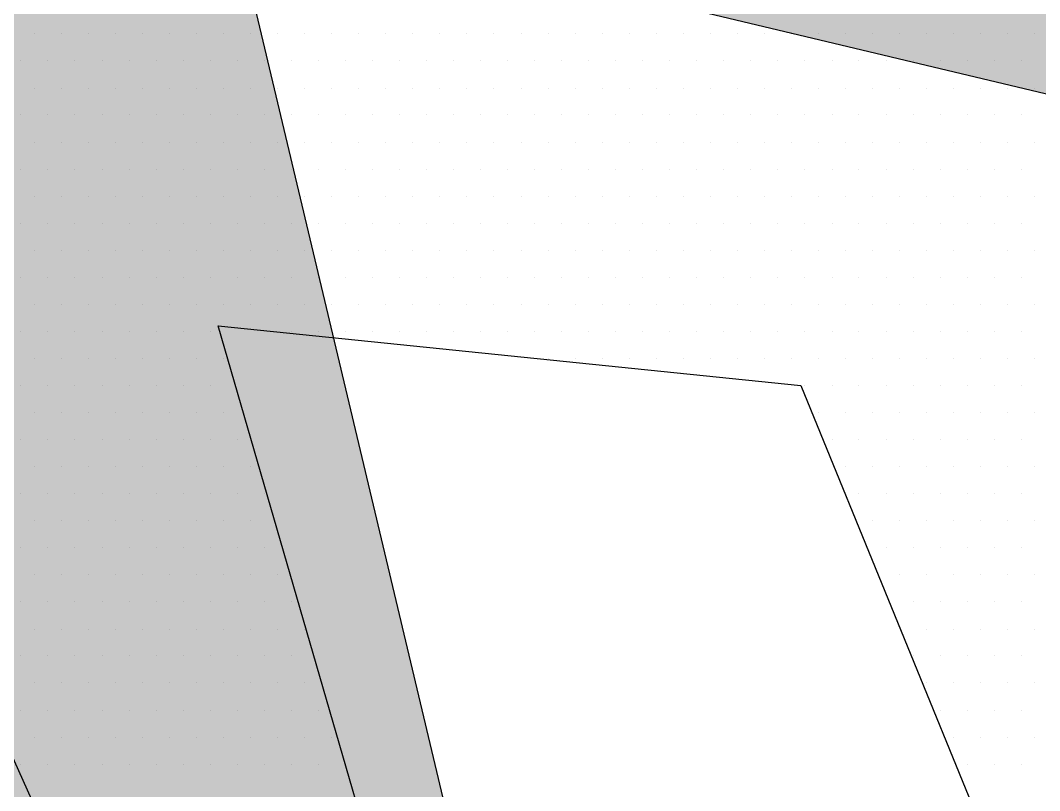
# Paper-space layout 'TOP_A1_00200_01-01-2017_MODELE' of a CAD drawing. Header units: metres. Extents: x 1274 to 2143, y 12 to 312.
# Drawn here: x 1536.54 to 1538.615, y 151.031 to 152.598 of the extents above; entities that cross this region are included whole.
import ezdxf

# ---------------------------------------------------------------- set-up
doc = ezdxf.new("R2010")
doc.units = ezdxf.units.M
doc.header["$LTSCALE"] = 2
doc.set_wipeout_variables(frame=1)
doc.linetypes.add('CACHEX2', pattern=[0.75, 0.5, -0.25])
for name, color, linetype in [('CARTOUCHE', 7, 'Continuous'), ('LOGO', 4, 'Continuous'), ('rosace', 7, 'Continuous')]:
    doc.layers.add(name, color=color, linetype=linetype)

# ---------------------------------------------------------------- blocks, each defined once
blk = doc.blocks.new('A$C715108E3')
at = {"layer": 'LOGO', "color": 131}
for p, q in [((-4.929, -15.8994), (-4.929, -15.8994)), ((-4.8369, -15.8994), (-4.8369, -15.8994)), ((-4.7449, -15.8994), (-4.7449, -15.8994)), ((-4.6537, -15.8994), (-4.6537, -15.8994)), ((-4.562, -15.8994), (-4.562, -15.8994)), ((-4.47, -15.8994), (-4.47, -15.8994)), ((-4.3783, -15.8994), (-4.3783, -15.8994)), ((-4.2867, -15.8994), (-4.2867, -15.8994)), ((-4.1947, -15.8994), (-4.1947, -15.8994)), ((-4.1036, -15.8994), (-4.1036, -15.8994)), ((-4.0116, -15.8994), (-4.0116, -15.8994)), ((-3.9196, -15.8994), (-3.9196, -15.8994)), ((-3.8283, -15.8994), (-3.8283, -15.8994)), ((-3.7363, -15.8994), (-3.7363, -15.8994)), ((-3.6444, -15.8994), (-3.6444, -15.8994)), ((-3.5526, -15.8994), (-3.5526, -15.8994)), ((-3.4611, -15.8994), (-3.4611, -15.8994)), ((-3.3693, -15.8994), (-3.3693, -15.8994)), ((-3.2775, -15.8994), (-3.2775, -15.8994)), ((-3.186, -15.8994), (-3.186, -15.8994)), ((-3.0942, -15.8994), (-3.0942, -15.8994)), ((-3.0024, -15.8994), (-3.0024, -15.8994)), ((-2.9109, -15.8994), (-2.9109, -15.8994)), ((-2.8191, -15.8994), (-2.8191, -15.8994)), ((-2.727, -15.8994), (-2.727, -15.8994)), ((-2.6358, -15.8994), (-2.6358, -15.8994)), ((-2.5439, -15.8994), (-2.5439, -15.8994)), ((-2.4519, -15.8994), (-2.4519, -15.8994)), ((-2.3599, -15.8994), (-2.3599, -15.8994)), ((-2.2686, -15.8994), (-2.2686, -15.8994)), ((-2.1766, -15.8994), (-2.1766, -15.8994)), ((-2.085, -15.8994), (-2.085, -15.8994)), ((-1.9933, -15.8994), (-1.9933, -15.8994)), ((-1.9015, -15.8994), (-1.9015, -15.8994)), ((-1.8097, -15.8994), (-1.8097, -15.8994)), ((-1.7182, -15.8994), (-1.7182, -15.8994)), ((-1.6264, -15.8994), (-1.6264, -15.8994)), ((-1.5345, -15.8994), (-1.5345, -15.8994)), ((-4.9745, -15.991), (-4.9745, -15.991)), ((-4.8829, -15.991), (-4.8829, -15.991)), ((-4.7914, -15.991), (-4.7914, -15.991)), ((-4.6994, -15.991), (-4.6994, -15.991)), ((-4.6077, -15.991), (-4.6077, -15.991)), ((-4.5161, -15.991), (-4.5161, -15.991)), ((-4.4245, -15.991), (-4.4245, -15.991)), ((-4.3324, -15.991), (-4.3324, -15.991)), ((-4.2412, -15.991), (-4.2412, -15.991)), ((-4.1491, -15.991), (-4.1491, -15.991)), ((-4.0571, -15.991), (-4.0571, -15.991)), ((-3.9659, -15.991), (-3.9659, -15.991)), ((-3.8738, -15.991), (-3.8738, -15.991)), ((-3.782, -15.991), (-3.782, -15.991)), ((-3.6905, -15.991), (-3.6905, -15.991)), ((-3.5987, -15.991), (-3.5987, -15.991)), ((-3.5069, -15.991), (-3.5069, -15.991)), ((-3.415, -15.991), (-3.415, -15.991)), ((-3.3236, -15.991), (-3.3236, -15.991)), ((-3.2318, -15.991), (-3.2318, -15.991)), ((-3.1399, -15.991), (-3.1399, -15.991)), ((-3.0485, -15.991), (-3.0485, -15.991)), ((-2.9566, -15.991), (-2.9566, -15.991)), ((-2.8648, -15.991), (-2.8648, -15.991)), ((-2.7733, -15.991), (-2.7733, -15.991)), ((-2.6815, -15.991), (-2.6815, -15.991)), ((-2.5895, -15.991), (-2.5895, -15.991)), ((-2.4975, -15.991), (-2.4975, -15.991)), ((-2.4062, -15.991), (-2.4062, -15.991)), ((-2.3142, -15.991), (-2.3142, -15.991)), ((-2.2223, -15.991), (-2.2223, -15.991)), ((-2.1309, -15.991), (-2.1309, -15.991)), ((-2.0391, -15.991), (-2.0391, -15.991)), ((-1.9472, -15.991), (-1.9472, -15.991)), ((-1.8558, -15.991), (-1.8558, -15.991)), ((-1.7639, -15.991), (-1.7639, -15.991)), ((-1.6721, -15.991), (-1.6721, -15.991)), ((-1.5806, -15.991), (-1.5806, -15.991)), ((-4.929, -16.0834), (-4.929, -16.0834)), ((-4.8369, -16.0834), (-4.8369, -16.0834)), ((-4.7449, -16.0834), (-4.7449, -16.0834)), ((-4.6537, -16.0834), (-4.6537, -16.0834)), ((-4.562, -16.0834), (-4.562, -16.0834)), ((-4.47, -16.0834), (-4.47, -16.0834)), ((-4.3783, -16.0834), (-4.3783, -16.0834)), ((-4.2867, -16.0834), (-4.2867, -16.0834)), ((-4.1947, -16.0834), (-4.1947, -16.0834)), ((-4.1036, -16.0834), (-4.1036, -16.0834)), ((-4.0116, -16.0834), (-4.0116, -16.0834)), ((-3.9196, -16.0834), (-3.9196, -16.0834)), ((-3.8283, -16.0834), (-3.8283, -16.0834)), ((-3.7363, -16.0834), (-3.7363, -16.0834)), ((-3.6444, -16.0834), (-3.6444, -16.0834)), ((-3.5526, -16.0834), (-3.5526, -16.0834)), ((-3.4611, -16.0834), (-3.4611, -16.0834)), ((-3.3693, -16.0834), (-3.3693, -16.0834)), ((-3.2775, -16.0834), (-3.2775, -16.0834)), ((-3.186, -16.0834), (-3.186, -16.0834)), ((-3.0942, -16.0834), (-3.0942, -16.0834)), ((-3.0024, -16.0834), (-3.0024, -16.0834)), ((-2.9109, -16.0834), (-2.9109, -16.0834)), ((-2.8191, -16.0834), (-2.8191, -16.0834)), ((-2.727, -16.0834), (-2.727, -16.0834)), ((-2.6358, -16.0834), (-2.6358, -16.0834)), ((-2.5439, -16.0834), (-2.5439, -16.0834)), ((-2.4519, -16.0834), (-2.4519, -16.0834)), ((-2.3599, -16.0834), (-2.3599, -16.0834)), ((-2.2686, -16.0834), (-2.2686, -16.0834)), ((-2.1766, -16.0834), (-2.1766, -16.0834)), ((-2.085, -16.0834), (-2.085, -16.0834)), ((-1.9933, -16.0834), (-1.9933, -16.0834)), ((-1.9015, -16.0834), (-1.9015, -16.0834)), ((-1.8097, -16.0834), (-1.8097, -16.0834)), ((-1.7182, -16.0834), (-1.7182, -16.0834)), ((-1.6264, -16.0834), (-1.6264, -16.0834)), ((-1.5345, -16.0834), (-1.5345, -16.0834)), ((-4.9745, -16.1747), (-4.9745, -16.1747)), ((-4.8829, -16.1747), (-4.8829, -16.1747)), ((-4.7914, -16.1747), (-4.7914, -16.1747)), ((-4.6994, -16.1747), (-4.6994, -16.1747)), ((-4.6077, -16.1747), (-4.6077, -16.1747)), ((-4.5161, -16.1747), (-4.5161, -16.1747)), ((-4.4245, -16.1747), (-4.4245, -16.1747)), ((-4.3324, -16.1747), (-4.3324, -16.1747)), ((-4.2412, -16.1747), (-4.2412, -16.1747)), ((-4.1491, -16.1747), (-4.1491, -16.1747)), ((-4.0571, -16.1747), (-4.0571, -16.1747)), ((-3.9659, -16.1747), (-3.9659, -16.1747)), ((-3.8738, -16.1747), (-3.8738, -16.1747)), ((-3.782, -16.1747), (-3.782, -16.1747)), ((-3.6905, -16.1747), (-3.6905, -16.1747)), ((-3.5987, -16.1747), (-3.5987, -16.1747)), ((-3.5069, -16.1747), (-3.5069, -16.1747)), ((-3.415, -16.1747), (-3.415, -16.1747)), ((-3.3236, -16.1747), (-3.3236, -16.1747)), ((-3.2318, -16.1747), (-3.2318, -16.1747)), ((-3.1399, -16.1747), (-3.1399, -16.1747)), ((-3.0485, -16.1747), (-3.0485, -16.1747)), ((-2.9566, -16.1747), (-2.9566, -16.1747)), ((-2.8648, -16.1747), (-2.8648, -16.1747)), ((-2.7733, -16.1747), (-2.7733, -16.1747)), ((-2.6815, -16.1747), (-2.6815, -16.1747)), ((-2.5895, -16.1747), (-2.5895, -16.1747)), ((-2.4975, -16.1747), (-2.4975, -16.1747)), ((-2.4062, -16.1747), (-2.4062, -16.1747)), ((-2.3142, -16.1747), (-2.3142, -16.1747)), ((-2.2223, -16.1747), (-2.2223, -16.1747)), ((-2.1309, -16.1747), (-2.1309, -16.1747)), ((-2.0391, -16.1747), (-2.0391, -16.1747)), ((-1.9472, -16.1747), (-1.9472, -16.1747)), ((-1.8558, -16.1747), (-1.8558, -16.1747)), ((-1.7639, -16.1747), (-1.7639, -16.1747)), ((-1.6721, -16.1747), (-1.6721, -16.1747)), ((-1.5806, -16.1747), (-1.5806, -16.1747)), ((-4.929, -16.2675), (-4.929, -16.2675)), ((-4.8369, -16.2675), (-4.8369, -16.2675)), ((-4.7449, -16.2675), (-4.7449, -16.2675)), ((-4.6537, -16.2675), (-4.6537, -16.2675)), ((-4.562, -16.2675), (-4.562, -16.2675)), ((-4.47, -16.2675), (-4.47, -16.2675)), ((-4.3783, -16.2675), (-4.3783, -16.2675)), ((-4.2867, -16.2675), (-4.2867, -16.2675)), ((-4.1947, -16.2675), (-4.1947, -16.2675)), ((-4.1036, -16.2675), (-4.1036, -16.2675)), ((-4.0116, -16.2675), (-4.0116, -16.2675)), ((-3.9196, -16.2675), (-3.9196, -16.2675)), ((-3.8283, -16.2675), (-3.8283, -16.2675)), ((-3.7363, -16.2675), (-3.7363, -16.2675)), ((-3.6444, -16.2675), (-3.6444, -16.2675)), ((-3.5526, -16.2675), (-3.5526, -16.2675)), ((-3.4611, -16.2675), (-3.4611, -16.2675)), ((-3.3693, -16.2675), (-3.3693, -16.2675)), ((-3.2775, -16.2675), (-3.2775, -16.2675)), ((-3.186, -16.2675), (-3.186, -16.2675)), ((-3.0942, -16.2675), (-3.0942, -16.2675)), ((-3.0024, -16.2675), (-3.0024, -16.2675)), ((-2.9109, -16.2675), (-2.9109, -16.2675)), ((-2.8191, -16.2675), (-2.8191, -16.2675)), ((-2.727, -16.2675), (-2.727, -16.2675)), ((-2.6358, -16.2675), (-2.6358, -16.2675)), ((-2.5439, -16.2675), (-2.5439, -16.2675)), ((-2.4519, -16.2675), (-2.4519, -16.2675)), ((-2.3599, -16.2675), (-2.3599, -16.2675)), ((-2.2686, -16.2675), (-2.2686, -16.2675)), ((-2.1766, -16.2675), (-2.1766, -16.2675)), ((-2.085, -16.2675), (-2.085, -16.2675)), ((-1.9933, -16.2675), (-1.9933, -16.2675)), ((-1.9015, -16.2675), (-1.9015, -16.2675)), ((-1.8097, -16.2675), (-1.8097, -16.2675)), ((-1.7182, -16.2675), (-1.7182, -16.2675)), ((-1.6264, -16.2675), (-1.6264, -16.2675)), ((-1.5345, -16.2675), (-1.5345, -16.2675)), ((-4.9745, -16.3587), (-4.9745, -16.3587)), ((-4.8829, -16.3587), (-4.8829, -16.3587)), ((-4.7914, -16.3587), (-4.7914, -16.3587)), ((-4.6994, -16.3587), (-4.6994, -16.3587)), ((-4.6077, -16.3587), (-4.6077, -16.3587)), ((-4.5161, -16.3587), (-4.5161, -16.3587)), ((-4.4245, -16.3587), (-4.4245, -16.3587)), ((-4.3324, -16.3587), (-4.3324, -16.3587)), ((-4.2412, -16.3587), (-4.2412, -16.3587)), ((-4.1491, -16.3587), (-4.1491, -16.3587)), ((-4.0571, -16.3587), (-4.0571, -16.3587)), ((-3.9659, -16.3587), (-3.9659, -16.3587)), ((-3.8738, -16.3587), (-3.8738, -16.3587)), ((-3.782, -16.3587), (-3.782, -16.3587)), ((-3.6905, -16.3587), (-3.6905, -16.3587)), ((-3.5987, -16.3587), (-3.5987, -16.3587)), ((-3.5069, -16.3587), (-3.5069, -16.3587)), ((-3.415, -16.3587), (-3.415, -16.3587)), ((-3.3236, -16.3587), (-3.3236, -16.3587)), ((-3.2318, -16.3587), (-3.2318, -16.3587)), ((-3.1399, -16.3587), (-3.1399, -16.3587)), ((-3.0485, -16.3587), (-3.0485, -16.3587)), ((-2.9566, -16.3587), (-2.9566, -16.3587)), ((-2.8648, -16.3587), (-2.8648, -16.3587)), ((-2.7733, -16.3587), (-2.7733, -16.3587)), ((-2.6815, -16.3587), (-2.6815, -16.3587)), ((-2.5895, -16.3587), (-2.5895, -16.3587)), ((-2.4975, -16.3587), (-2.4975, -16.3587)), ((-2.4062, -16.3587), (-2.4062, -16.3587)), ((-2.3142, -16.3587), (-2.3142, -16.3587)), ((-2.2223, -16.3587), (-2.2223, -16.3587)), ((-2.1309, -16.3587), (-2.1309, -16.3587)), ((-2.0391, -16.3587), (-2.0391, -16.3587)), ((-1.9472, -16.3587), (-1.9472, -16.3587)), ((-1.8558, -16.3587), (-1.8558, -16.3587)), ((-1.7639, -16.3587), (-1.7639, -16.3587)), ((-1.6721, -16.3587), (-1.6721, -16.3587)), ((-1.5806, -16.3587), (-1.5806, -16.3587)), ((-4.929, -16.45), (-4.929, -16.45)), ((-4.8369, -16.45), (-4.8369, -16.45)), ((-4.7449, -16.45), (-4.7449, -16.45)), ((-4.6537, -16.45), (-4.6537, -16.45)), ((-4.562, -16.45), (-4.562, -16.45)), ((-4.47, -16.45), (-4.47, -16.45)), ((-4.3783, -16.45), (-4.3783, -16.45)), ((-4.2867, -16.45), (-4.2867, -16.45)), ((-4.1947, -16.45), (-4.1947, -16.45)), ((-4.1036, -16.45), (-4.1036, -16.45)), ((-4.0116, -16.45), (-4.0116, -16.45)), ((-3.9196, -16.45), (-3.9196, -16.45)), ((-3.8283, -16.45), (-3.8283, -16.45)), ((-3.7363, -16.45), (-3.7363, -16.45)), ((-3.6444, -16.45), (-3.6444, -16.45)), ((-3.5526, -16.45), (-3.5526, -16.45)), ((-3.4611, -16.45), (-3.4611, -16.45)), ((-3.3693, -16.45), (-3.3693, -16.45)), ((-3.2775, -16.45), (-3.2775, -16.45)), ((-3.186, -16.45), (-3.186, -16.45)), ((-3.0942, -16.45), (-3.0942, -16.45)), ((-3.0024, -16.45), (-3.0024, -16.45)), ((-2.9109, -16.45), (-2.9109, -16.45)), ((-2.8191, -16.45), (-2.8191, -16.45)), ((-2.727, -16.45), (-2.727, -16.45)), ((-2.6358, -16.45), (-2.6358, -16.45)), ((-2.5439, -16.45), (-2.5439, -16.45)), ((-2.4519, -16.45), (-2.4519, -16.45)), ((-2.3599, -16.45), (-2.3599, -16.45)), ((-2.2686, -16.45), (-2.2686, -16.45)), ((-2.1766, -16.45), (-2.1766, -16.45)), ((-2.085, -16.45), (-2.085, -16.45)), ((-1.9933, -16.45), (-1.9933, -16.45)), ((-1.9015, -16.45), (-1.9015, -16.45)), ((-1.8097, -16.45), (-1.8097, -16.45)), ((-1.7182, -16.45), (-1.7182, -16.45)), ((-1.6264, -16.45), (-1.6264, -16.45)), ((-1.5345, -16.45), (-1.5345, -16.45)), ((-4.9745, -16.5424), (-4.9745, -16.5424)), ((-4.8829, -16.5424), (-4.8829, -16.5424)), ((-4.7914, -16.5424), (-4.7914, -16.5424)), ((-4.6994, -16.5424), (-4.6994, -16.5424)), ((-4.6077, -16.5424), (-4.6077, -16.5424)), ((-4.5161, -16.5424), (-4.5161, -16.5424)), ((-4.4245, -16.5424), (-4.4245, -16.5424)), ((-4.3324, -16.5424), (-4.3324, -16.5424)), ((-4.2412, -16.5424), (-4.2412, -16.5424)), ((-4.1491, -16.5424), (-4.1491, -16.5424)), ((-4.0571, -16.5424), (-4.0571, -16.5424)), ((-3.9659, -16.5424), (-3.9659, -16.5424)), ((-3.8738, -16.5424), (-3.8738, -16.5424)), ((-3.782, -16.5424), (-3.782, -16.5424)), ((-3.6905, -16.5424), (-3.6905, -16.5424)), ((-3.5987, -16.5424), (-3.5987, -16.5424)), ((-3.5069, -16.5424), (-3.5069, -16.5424)), ((-3.415, -16.5424), (-3.415, -16.5424)), ((-3.3236, -16.5424), (-3.3236, -16.5424)), ((-3.2318, -16.5424), (-3.2318, -16.5424)), ((-3.1399, -16.5424), (-3.1399, -16.5424)), ((-3.0485, -16.5424), (-3.0485, -16.5424)), ((-2.9566, -16.5424), (-2.9566, -16.5424)), ((-2.8648, -16.5424), (-2.8648, -16.5424)), ((-2.7733, -16.5424), (-2.7733, -16.5424)), ((-2.6815, -16.5424), (-2.6815, -16.5424)), ((-2.5895, -16.5424), (-2.5895, -16.5424)), ((-2.4975, -16.5424), (-2.4975, -16.5424)), ((-2.4062, -16.5424), (-2.4062, -16.5424)), ((-2.3142, -16.5424), (-2.3142, -16.5424)), ((-2.2223, -16.5424), (-2.2223, -16.5424)), ((-2.1309, -16.5424), (-2.1309, -16.5424)), ((-2.0391, -16.5424), (-2.0391, -16.5424)), ((-1.9472, -16.5424), (-1.9472, -16.5424)), ((-1.8558, -16.5424), (-1.8558, -16.5424)), ((-1.7639, -16.5424), (-1.7639, -16.5424)), ((-1.6721, -16.5424), (-1.6721, -16.5424)), ((-1.5806, -16.5424), (-1.5806, -16.5424)), ((-4.929, -16.6339), (-4.929, -16.6339)), ((-4.8369, -16.6339), (-4.8369, -16.6339)), ((-4.7449, -16.6339), (-4.7449, -16.6339)), ((-4.6537, -16.6339), (-4.6537, -16.6339)), ((-4.562, -16.6339), (-4.562, -16.6339)), ((-4.47, -16.6339), (-4.47, -16.6339)), ((-4.3783, -16.6339), (-4.3783, -16.6339)), ((-4.2867, -16.6339), (-4.2867, -16.6339)), ((-4.1947, -16.6339), (-4.1947, -16.6339)), ((-4.1036, -16.6339), (-4.1036, -16.6339)), ((-4.0116, -16.6339), (-4.0116, -16.6339)), ((-3.9196, -16.6339), (-3.9196, -16.6339)), ((-3.8283, -16.6339), (-3.8283, -16.6339)), ((-3.7363, -16.6339), (-3.7363, -16.6339)), ((-3.6444, -16.6339), (-3.6444, -16.6339)), ((-3.5526, -16.6339), (-3.5526, -16.6339)), ((-3.4611, -16.6339), (-3.4611, -16.6339)), ((-3.3693, -16.6339), (-3.3693, -16.6339)), ((-3.2775, -16.6339), (-3.2775, -16.6339)), ((-3.186, -16.6339), (-3.186, -16.6339)), ((-3.0942, -16.6339), (-3.0942, -16.6339)), ((-3.0024, -16.6339), (-3.0024, -16.6339)), ((-2.9109, -16.6339), (-2.9109, -16.6339)), ((-2.8191, -16.6339), (-2.8191, -16.6339)), ((-2.727, -16.6339), (-2.727, -16.6339)), ((-2.6358, -16.6339), (-2.6358, -16.6339)), ((-2.5439, -16.6339), (-2.5439, -16.6339)), ((-2.4519, -16.6339), (-2.4519, -16.6339)), ((-2.3599, -16.6339), (-2.3599, -16.6339)), ((-2.2686, -16.6339), (-2.2686, -16.6339)), ((-2.1766, -16.6339), (-2.1766, -16.6339)), ((-2.085, -16.6339), (-2.085, -16.6339)), ((-1.9933, -16.6339), (-1.9933, -16.6339)), ((-1.9015, -16.6339), (-1.9015, -16.6339)), ((-1.8097, -16.6339), (-1.8097, -16.6339)), ((-1.7182, -16.6339), (-1.7182, -16.6339)), ((-1.6264, -16.6339), (-1.6264, -16.6339)), ((-1.5345, -16.6339), (-1.5345, -16.6339)), ((-4.9745, -16.7251), (-4.9745, -16.7251)), ((-4.8829, -16.7251), (-4.8829, -16.7251)), ((-4.7914, -16.7251), (-4.7914, -16.7251)), ((-4.6994, -16.7251), (-4.6994, -16.7251)), ((-4.6077, -16.7251), (-4.6077, -16.7251)), ((-4.5161, -16.7251), (-4.5161, -16.7251)), ((-4.4245, -16.7251), (-4.4245, -16.7251)), ((-4.3324, -16.7251), (-4.3324, -16.7251)), ((-4.2412, -16.7251), (-4.2412, -16.7251)), ((-4.1491, -16.7251), (-4.1491, -16.7251)), ((-4.0571, -16.7251), (-4.0571, -16.7251)), ((-3.9659, -16.7251), (-3.9659, -16.7251)), ((-3.8738, -16.7251), (-3.8738, -16.7251)), ((-3.782, -16.7251), (-3.782, -16.7251)), ((-3.6905, -16.7251), (-3.6905, -16.7251)), ((-3.5987, -16.7251), (-3.5987, -16.7251)), ((-3.5069, -16.7251), (-3.5069, -16.7251)), ((-3.415, -16.7251), (-3.415, -16.7251)), ((-3.3236, -16.7251), (-3.3236, -16.7251)), ((-3.2318, -16.7251), (-3.2318, -16.7251)), ((-3.1399, -16.7251), (-3.1399, -16.7251)), ((-3.0485, -16.7251), (-3.0485, -16.7251)), ((-2.9566, -16.7251), (-2.9566, -16.7251)), ((-2.8648, -16.7251), (-2.8648, -16.7251)), ((-2.7733, -16.7251), (-2.7733, -16.7251)), ((-2.6815, -16.7251), (-2.6815, -16.7251)), ((-2.5895, -16.7251), (-2.5895, -16.7251)), ((-2.4975, -16.7251), (-2.4975, -16.7251)), ((-2.4062, -16.7251), (-2.4062, -16.7251)), ((-2.3142, -16.7251), (-2.3142, -16.7251)), ((-2.2223, -16.7251), (-2.2223, -16.7251)), ((-2.1309, -16.7251), (-2.1309, -16.7251)), ((-2.0391, -16.7251), (-2.0391, -16.7251)), ((-1.9472, -16.7251), (-1.9472, -16.7251)), ((-1.8558, -16.7251), (-1.8558, -16.7251)), ((-1.7639, -16.7251), (-1.7639, -16.7251)), ((-1.6721, -16.7251), (-1.6721, -16.7251)), ((-1.5806, -16.7251), (-1.5806, -16.7251)), ((-4.929, -16.8175), (-4.929, -16.8175)), ((-4.8369, -16.8175), (-4.8369, -16.8175)), ((-4.7449, -16.8175), (-4.7449, -16.8175)), ((-4.6537, -16.8175), (-4.6537, -16.8175)), ((-4.562, -16.8175), (-4.562, -16.8175)), ((-4.47, -16.8175), (-4.47, -16.8175)), ((-4.3783, -16.8175), (-4.3783, -16.8175)), ((-4.2867, -16.8175), (-4.2867, -16.8175)), ((-4.1947, -16.8175), (-4.1947, -16.8175)), ((-4.1036, -16.8175), (-4.1036, -16.8175)), ((-4.0116, -16.8175), (-4.0116, -16.8175)), ((-3.9196, -16.8175), (-3.9196, -16.8175)), ((-3.8283, -16.8175), (-3.8283, -16.8175)), ((-3.7363, -16.8175), (-3.7363, -16.8175)), ((-3.6444, -16.8175), (-3.6444, -16.8175)), ((-3.5526, -16.8175), (-3.5526, -16.8175)), ((-3.4611, -16.8175), (-3.4611, -16.8175)), ((-3.3693, -16.8175), (-3.3693, -16.8175)), ((-3.2775, -16.8175), (-3.2775, -16.8175)), ((-3.186, -16.8175), (-3.186, -16.8175)), ((-3.0942, -16.8175), (-3.0942, -16.8175)), ((-3.0024, -16.8175), (-3.0024, -16.8175)), ((-2.9109, -16.8175), (-2.9109, -16.8175)), ((-2.8191, -16.8175), (-2.8191, -16.8175)), ((-2.727, -16.8175), (-2.727, -16.8175)), ((-2.6358, -16.8175), (-2.6358, -16.8175)), ((-2.5439, -16.8175), (-2.5439, -16.8175)), ((-2.4519, -16.8175), (-2.4519, -16.8175)), ((-2.3599, -16.8175), (-2.3599, -16.8175)), ((-2.2686, -16.8175), (-2.2686, -16.8175)), ((-2.1766, -16.8175), (-2.1766, -16.8175)), ((-2.085, -16.8175), (-2.085, -16.8175)), ((-1.9933, -16.8175), (-1.9933, -16.8175)), ((-1.9015, -16.8175), (-1.9015, -16.8175)), ((-1.8097, -16.8175), (-1.8097, -16.8175)), ((-1.7182, -16.8175), (-1.7182, -16.8175)), ((-1.6264, -16.8175), (-1.6264, -16.8175)), ((-1.5345, -16.8175), (-1.5345, -16.8175)), ((-4.9745, -16.909), (-4.9745, -16.909)), ((-4.8829, -16.909), (-4.8829, -16.909)), ((-4.7914, -16.909), (-4.7914, -16.909)), ((-4.6994, -16.909), (-4.6994, -16.909)), ((-4.6077, -16.909), (-4.6077, -16.909)), ((-4.5161, -16.909), (-4.5161, -16.909)), ((-4.4245, -16.909), (-4.4245, -16.909)), ((-4.3324, -16.909), (-4.3324, -16.909)), ((-4.1105, -16.909), (-4.1105, -16.909)), ((-4.0571, -16.909), (-4.0571, -16.909)), ((-3.9659, -16.909), (-3.9659, -16.909)), ((-3.8738, -16.909), (-3.8738, -16.909)), ((-3.782, -16.909), (-3.782, -16.909)), ((-3.6905, -16.909), (-3.6905, -16.909)), ((-3.5987, -16.909), (-3.5987, -16.909)), ((-3.5069, -16.909), (-3.5069, -16.909)), ((-3.415, -16.909), (-3.415, -16.909)), ((-3.3236, -16.909), (-3.3236, -16.909)), ((-3.2318, -16.909), (-3.2318, -16.909)), ((-3.1399, -16.909), (-3.1399, -16.909)), ((-3.0485, -16.909), (-3.0485, -16.909)), ((-2.9566, -16.909), (-2.9566, -16.909)), ((-2.8648, -16.909), (-2.8648, -16.909)), ((-2.7733, -16.909), (-2.7733, -16.909)), ((-2.6815, -16.909), (-2.6815, -16.909)), ((-2.5895, -16.909), (-2.5895, -16.909)), ((-2.4975, -16.909), (-2.4975, -16.909)), ((-2.4062, -16.909), (-2.4062, -16.909)), ((-2.3142, -16.909), (-2.3142, -16.909)), ((-2.2223, -16.909), (-2.2223, -16.909)), ((-2.1309, -16.909), (-2.1309, -16.909)), ((-2.0391, -16.909), (-2.0391, -16.909)), ((-1.9472, -16.909), (-1.9472, -16.909)), ((-1.8558, -16.909), (-1.8558, -16.909)), ((-1.7639, -16.909), (-1.7639, -16.909)), ((-1.6721, -16.909), (-1.6721, -16.909)), ((-1.5806, -16.909), (-1.5806, -16.909)), ((-4.929, -17.0003), (-4.929, -17.0003)), ((-4.8369, -17.0003), (-4.8369, -17.0003)), ((-4.7449, -17.0003), (-4.7449, -17.0003)), ((-4.6537, -17.0003), (-4.6537, -17.0003)), ((-4.562, -17.0003), (-4.562, -17.0003)), ((-4.47, -17.0003), (-4.47, -17.0003)), ((-4.3783, -17.0003), (-4.3783, -17.0003)), ((-4.2867, -17.0003), (-4.2867, -17.0003)), ((-3.2175, -17.0003), (-3.2175, -17.0003)), ((-3.186, -17.0003), (-3.186, -17.0003)), ((-3.0942, -17.0003), (-3.0942, -17.0003)), ((-3.0024, -17.0003), (-3.0024, -17.0003)), ((-2.9109, -17.0003), (-2.9109, -17.0003)), ((-2.8191, -17.0003), (-2.8191, -17.0003)), ((-2.727, -17.0003), (-2.727, -17.0003)), ((-2.6358, -17.0003), (-2.6358, -17.0003)), ((-2.5439, -17.0003), (-2.5439, -17.0003)), ((-2.4519, -17.0003), (-2.4519, -17.0003)), ((-2.3599, -17.0003), (-2.3599, -17.0003)), ((-2.2686, -17.0003), (-2.2686, -17.0003)), ((-2.1766, -17.0003), (-2.1766, -17.0003)), ((-2.085, -17.0003), (-2.085, -17.0003)), ((-1.9933, -17.0003), (-1.9933, -17.0003)), ((-1.9015, -17.0003), (-1.9015, -17.0003)), ((-1.8097, -17.0003), (-1.8097, -17.0003)), ((-1.7182, -17.0003), (-1.7182, -17.0003)), ((-1.6264, -17.0003), (-1.6264, -17.0003)), ((-1.5345, -17.0003), (-1.5345, -17.0003)), ((-4.9745, -17.0928), (-4.9745, -17.0928)), ((-4.8829, -17.0928), (-4.8829, -17.0928)), ((-4.7914, -17.0928), (-4.7914, -17.0928)), ((-4.6994, -17.0928), (-4.6994, -17.0928)), ((-4.6077, -17.0928), (-4.6077, -17.0928)), ((-4.5161, -17.0928), (-4.5161, -17.0928)), ((-4.4245, -17.0928), (-4.4245, -17.0928)), ((-4.3324, -17.0928), (-4.3324, -17.0928)), ((-2.3284, -17.0928), (-2.3284, -17.0928)), ((-2.3142, -17.0928), (-2.3142, -17.0928)), ((-2.2223, -17.0928), (-2.2223, -17.0928)), ((-2.1309, -17.0928), (-2.1309, -17.0928)), ((-2.0391, -17.0928), (-2.0391, -17.0928)), ((-1.9472, -17.0928), (-1.9472, -17.0928)), ((-1.8558, -17.0928), (-1.8558, -17.0928)), ((-1.7639, -17.0928), (-1.7639, -17.0928)), ((-1.6721, -17.0928), (-1.6721, -17.0928)), ((-1.5806, -17.0928), (-1.5806, -17.0928)), ((-4.929, -17.1843), (-4.929, -17.1843)), ((-4.8369, -17.1843), (-4.8369, -17.1843)), ((-4.7449, -17.1843), (-4.7449, -17.1843)), ((-4.6537, -17.1843), (-4.6537, -17.1843)), ((-4.562, -17.1843), (-4.562, -17.1843)), ((-4.47, -17.1843), (-4.47, -17.1843)), ((-4.3783, -17.1843), (-4.3783, -17.1843)), ((-4.2867, -17.1843), (-4.2867, -17.1843)), ((-2.2909, -17.1843), (-2.2909, -17.1843)), ((-2.2686, -17.1843), (-2.2686, -17.1843)), ((-2.1766, -17.1843), (-2.1766, -17.1843)), ((-2.085, -17.1843), (-2.085, -17.1843)), ((-1.9933, -17.1843), (-1.9933, -17.1843)), ((-1.9015, -17.1843), (-1.9015, -17.1843)), ((-1.8097, -17.1843), (-1.8097, -17.1843)), ((-1.7182, -17.1843), (-1.7182, -17.1843)), ((-1.6264, -17.1843), (-1.6264, -17.1843)), ((-1.5345, -17.1843), (-1.5345, -17.1843)), ((-4.9745, -17.2756), (-4.9745, -17.2756)), ((-4.8829, -17.2756), (-4.8829, -17.2756)), ((-4.7914, -17.2756), (-4.7914, -17.2756)), ((-4.6994, -17.2756), (-4.6994, -17.2756)), ((-4.6077, -17.2756), (-4.6077, -17.2756)), ((-4.5161, -17.2756), (-4.5161, -17.2756)), ((-4.4245, -17.2756), (-4.4245, -17.2756)), ((-4.3324, -17.2756), (-4.3324, -17.2756)), ((-4.2412, -17.2756), (-4.2412, -17.2756)), ((-2.2535, -17.2756), (-2.2535, -17.2756)), ((-2.2223, -17.2756), (-2.2223, -17.2756)), ((-2.1309, -17.2756), (-2.1309, -17.2756)), ((-2.0391, -17.2756), (-2.0391, -17.2756)), ((-1.9472, -17.2756), (-1.9472, -17.2756)), ((-1.8558, -17.2756), (-1.8558, -17.2756)), ((-1.7639, -17.2756), (-1.7639, -17.2756)), ((-1.6721, -17.2756), (-1.6721, -17.2756)), ((-1.5806, -17.2756), (-1.5806, -17.2756)), ((-4.929, -17.368), (-4.929, -17.368)), ((-4.8369, -17.368), (-4.8369, -17.368)), ((-4.7449, -17.368), (-4.7449, -17.368)), ((-4.6537, -17.368), (-4.6537, -17.368)), ((-4.562, -17.368), (-4.562, -17.368)), ((-4.47, -17.368), (-4.47, -17.368)), ((-4.3783, -17.368), (-4.3783, -17.368)), ((-4.2867, -17.368), (-4.2867, -17.368)), ((-4.1947, -17.368), (-4.1947, -17.368)), ((-2.2158, -17.368), (-2.2158, -17.368)), ((-2.1766, -17.368), (-2.1766, -17.368)), ((-2.085, -17.368), (-2.085, -17.368)), ((-1.9933, -17.368), (-1.9933, -17.368)), ((-1.9015, -17.368), (-1.9015, -17.368)), ((-1.8097, -17.368), (-1.8097, -17.368)), ((-1.7182, -17.368), (-1.7182, -17.368)), ((-1.6264, -17.368), (-1.6264, -17.368)), ((-1.5345, -17.368), (-1.5345, -17.368)), ((-4.9745, -17.4592), (-4.9745, -17.4592)), ((-4.8829, -17.4592), (-4.8829, -17.4592)), ((-4.7914, -17.4592), (-4.7914, -17.4592)), ((-4.6994, -17.4592), (-4.6994, -17.4592)), ((-4.6077, -17.4592), (-4.6077, -17.4592)), ((-4.5161, -17.4592), (-4.5161, -17.4592)), ((-4.4245, -17.4592), (-4.4245, -17.4592)), ((-4.3324, -17.4592), (-4.3324, -17.4592)), ((-4.2412, -17.4592), (-4.2412, -17.4592)), ((-4.1491, -17.4592), (-4.1491, -17.4592)), ((-2.1781, -17.4592), (-2.1781, -17.4592)), ((-2.1309, -17.4592), (-2.1309, -17.4592)), ((-2.0391, -17.4592), (-2.0391, -17.4592)), ((-1.9472, -17.4592), (-1.9472, -17.4592)), ((-1.8558, -17.4592), (-1.8558, -17.4592)), ((-1.7639, -17.4592), (-1.7639, -17.4592)), ((-1.6721, -17.4592), (-1.6721, -17.4592)), ((-1.5806, -17.4592), (-1.5806, -17.4592)), ((-4.929, -17.5507), (-4.929, -17.5507)), ((-4.8369, -17.5507), (-4.8369, -17.5507)), ((-4.7449, -17.5507), (-4.7449, -17.5507)), ((-4.6537, -17.5507), (-4.6537, -17.5507)), ((-4.562, -17.5507), (-4.562, -17.5507)), ((-4.47, -17.5507), (-4.47, -17.5507)), ((-4.3783, -17.5507), (-4.3783, -17.5507)), ((-4.2867, -17.5507), (-4.2867, -17.5507)), ((-4.1947, -17.5507), (-4.1947, -17.5507)), ((-2.1408, -17.5507), (-2.1408, -17.5507)), ((-2.085, -17.5507), (-2.085, -17.5507)), ((-1.9933, -17.5507), (-1.9933, -17.5507)), ((-1.9015, -17.5507), (-1.9015, -17.5507)), ((-1.8097, -17.5507), (-1.8097, -17.5507)), ((-1.7182, -17.5507), (-1.7182, -17.5507)), ((-1.6264, -17.5507), (-1.6264, -17.5507)), ((-1.5345, -17.5507), (-1.5345, -17.5507)), ((-4.9745, -17.6431), (-4.9745, -17.6431)), ((-4.8829, -17.6431), (-4.8829, -17.6431)), ((-4.7914, -17.6431), (-4.7914, -17.6431)), ((-4.6994, -17.6431), (-4.6994, -17.6431)), ((-4.6077, -17.6431), (-4.6077, -17.6431)), ((-4.5161, -17.6431), (-4.5161, -17.6431)), ((-4.4245, -17.6431), (-4.4245, -17.6431)), ((-4.3324, -17.6431), (-4.3324, -17.6431)), ((-4.2412, -17.6431), (-4.2412, -17.6431)), ((-4.1491, -17.6431), (-4.1491, -17.6431)), ((-2.1033, -17.6431), (-2.1033, -17.6431)), ((-2.0391, -17.6431), (-2.0391, -17.6431)), ((-1.9472, -17.6431), (-1.9472, -17.6431)), ((-1.8558, -17.6431), (-1.8558, -17.6431)), ((-1.7639, -17.6431), (-1.7639, -17.6431)), ((-1.6721, -17.6431), (-1.6721, -17.6431)), ((-1.5806, -17.6431), (-1.5806, -17.6431)), ((-4.929, -17.7343), (-4.929, -17.7343)), ((-4.8369, -17.7343), (-4.8369, -17.7343)), ((-4.7449, -17.7343), (-4.7449, -17.7343)), ((-4.6537, -17.7343), (-4.6537, -17.7343)), ((-4.562, -17.7343), (-4.562, -17.7343)), ((-4.47, -17.7343), (-4.47, -17.7343)), ((-4.3783, -17.7343), (-4.3783, -17.7343)), ((-4.2867, -17.7343), (-4.2867, -17.7343)), ((-4.1947, -17.7343), (-4.1947, -17.7343)), ((-4.1036, -17.7343), (-4.1036, -17.7343)), ((-2.0657, -17.7343), (-2.0657, -17.7343)), ((-1.9933, -17.7343), (-1.9933, -17.7343)), ((-1.9015, -17.7343), (-1.9015, -17.7343)), ((-1.8097, -17.7343), (-1.8097, -17.7343)), ((-1.7182, -17.7343), (-1.7182, -17.7343)), ((-1.6264, -17.7343), (-1.6264, -17.7343)), ((-1.5345, -17.7343), (-1.5345, -17.7343)), ((-4.9745, -17.8258), (-4.9745, -17.8258)), ((-4.8829, -17.8258), (-4.8829, -17.8258)), ((-4.7914, -17.8258), (-4.7914, -17.8258)), ((-4.6994, -17.8258), (-4.6994, -17.8258)), ((-4.6077, -17.8258), (-4.6077, -17.8258)), ((-4.5161, -17.8258), (-4.5161, -17.8258)), ((-4.4245, -17.8258), (-4.4245, -17.8258)), ((-4.3324, -17.8258), (-4.3324, -17.8258)), ((-4.2412, -17.8258), (-4.2412, -17.8258)), ((-4.1491, -17.8258), (-4.1491, -17.8258)), ((-4.0571, -17.8258), (-4.0571, -17.8258)), ((-2.0289, -17.8258), (-2.0289, -17.8258)), ((-1.9472, -17.8258), (-1.9472, -17.8258)), ((-1.8558, -17.8258), (-1.8558, -17.8258)), ((-1.7639, -17.8258), (-1.7639, -17.8258)), ((-1.6721, -17.8258), (-1.6721, -17.8258)), ((-1.5806, -17.8258), (-1.5806, -17.8258)), ((-4.929, -17.9182), (-4.929, -17.9182)), ((-4.8369, -17.9182), (-4.8369, -17.9182)), ((-4.7449, -17.9182), (-4.7449, -17.9182)), ((-4.6537, -17.9182), (-4.6537, -17.9182)), ((-4.562, -17.9182), (-4.562, -17.9182)), ((-4.47, -17.9182), (-4.47, -17.9182)), ((-4.3783, -17.9182), (-4.3783, -17.9182)), ((-4.2867, -17.9182), (-4.2867, -17.9182)), ((-4.1947, -17.9182), (-4.1947, -17.9182)), ((-4.1036, -17.9182), (-4.1036, -17.9182)), ((-4.0116, -17.9182), (-4.0116, -17.9182)), ((-1.9913, -17.9182), (-1.9913, -17.9182)), ((-1.9015, -17.9182), (-1.9015, -17.9182)), ((-1.8097, -17.9182), (-1.8097, -17.9182)), ((-1.7182, -17.9182), (-1.7182, -17.9182)), ((-1.6264, -17.9182), (-1.6264, -17.9182)), ((-1.5345, -17.9182), (-1.5345, -17.9182)), ((-4.9745, -18.0097), (-4.9745, -18.0097)), ((-4.8829, -18.0097), (-4.8829, -18.0097)), ((-4.7914, -18.0097), (-4.7914, -18.0097)), ((-4.6994, -18.0097), (-4.6994, -18.0097)), ((-4.6077, -18.0097), (-4.6077, -18.0097)), ((-4.5161, -18.0097), (-4.5161, -18.0097)), ((-4.4245, -18.0097), (-4.4245, -18.0097)), ((-4.3324, -18.0097), (-4.3324, -18.0097)), ((-4.2412, -18.0097), (-4.2412, -18.0097)), ((-4.1491, -18.0097), (-4.1491, -18.0097)), ((-4.0571, -18.0097), (-4.0571, -18.0097)), ((-1.9536, -18.0097), (-1.9536, -18.0097)), ((-1.9472, -18.0097), (-1.9472, -18.0097)), ((-1.8558, -18.0097), (-1.8558, -18.0097)), ((-1.7639, -18.0097), (-1.7639, -18.0097)), ((-1.6721, -18.0097), (-1.6721, -18.0097)), ((-1.5806, -18.0097), (-1.5806, -18.0097)), ((-4.929, -18.1009), (-4.929, -18.1009)), ((-4.8369, -18.1009), (-4.8369, -18.1009)), ((-4.7449, -18.1009), (-4.7449, -18.1009)), ((-4.6537, -18.1009), (-4.6537, -18.1009)), ((-4.562, -18.1009), (-4.562, -18.1009)), ((-4.47, -18.1009), (-4.47, -18.1009)), ((-4.3783, -18.1009), (-4.3783, -18.1009)), ((-4.2867, -18.1009), (-4.2867, -18.1009)), ((-4.1947, -18.1009), (-4.1947, -18.1009)), ((-4.1036, -18.1009), (-4.1036, -18.1009)), ((-4.0116, -18.1009), (-4.0116, -18.1009)), ((-1.9163, -18.1009), (-1.9163, -18.1009)), ((-1.9015, -18.1009), (-1.9015, -18.1009)), ((-1.8097, -18.1009), (-1.8097, -18.1009)), ((-1.7182, -18.1009), (-1.7182, -18.1009)), ((-1.6264, -18.1009), (-1.6264, -18.1009)), ((-1.5345, -18.1009), (-1.5345, -18.1009)), ((-4.9745, -18.1933), (-4.9745, -18.1933)), ((-4.8829, -18.1933), (-4.8829, -18.1933)), ((-4.7914, -18.1933), (-4.7914, -18.1933)), ((-4.6994, -18.1933), (-4.6994, -18.1933)), ((-4.6077, -18.1933), (-4.6077, -18.1933)), ((-4.5161, -18.1933), (-4.5161, -18.1933)), ((-4.4245, -18.1933), (-4.4245, -18.1933)), ((-4.3324, -18.1933), (-4.3324, -18.1933)), ((-4.2412, -18.1933), (-4.2412, -18.1933)), ((-4.1491, -18.1933), (-4.1491, -18.1933)), ((-4.0571, -18.1933), (-4.0571, -18.1933)), ((-3.9659, -18.1933), (-3.9659, -18.1933)), ((-1.8786, -18.1933), (-1.8786, -18.1933)), ((-1.8558, -18.1933), (-1.8558, -18.1933)), ((-1.7639, -18.1933), (-1.7639, -18.1933)), ((-1.6721, -18.1933), (-1.6721, -18.1933)), ((-1.5806, -18.1933), (-1.5806, -18.1933)), ((-4.929, -18.2848), (-4.929, -18.2848)), ((-4.8369, -18.2848), (-4.8369, -18.2848)), ((-4.7449, -18.2848), (-4.7449, -18.2848)), ((-4.6537, -18.2848), (-4.6537, -18.2848)), ((-4.562, -18.2848), (-4.562, -18.2848)), ((-4.47, -18.2848), (-4.47, -18.2848)), ((-4.3783, -18.2848), (-4.3783, -18.2848)), ((-4.2867, -18.2848), (-4.2867, -18.2848)), ((-4.1947, -18.2848), (-4.1947, -18.2848)), ((-4.1036, -18.2848), (-4.1036, -18.2848)), ((-4.0116, -18.2848), (-4.0116, -18.2848)), ((-3.9196, -18.2848), (-3.9196, -18.2848)), ((-1.8411, -18.2848), (-1.8411, -18.2848)), ((-1.8097, -18.2848), (-1.8097, -18.2848)), ((-1.7182, -18.2848), (-1.7182, -18.2848)), ((-1.6264, -18.2848), (-1.6264, -18.2848)), ((-1.5345, -18.2848), (-1.5345, -18.2848)), ((-4.9745, -18.3761), (-4.9745, -18.3761)), ((-4.8829, -18.3761), (-4.8829, -18.3761)), ((-4.7914, -18.3761), (-4.7914, -18.3761)), ((-4.6994, -18.3761), (-4.6994, -18.3761)), ((-4.6077, -18.3761), (-4.6077, -18.3761)), ((-4.5161, -18.3761), (-4.5161, -18.3761)), ((-4.4245, -18.3761), (-4.4245, -18.3761)), ((-4.3324, -18.3761), (-4.3324, -18.3761)), ((-4.2412, -18.3761), (-4.2412, -18.3761)), ((-4.1491, -18.3761), (-4.1491, -18.3761)), ((-4.0571, -18.3761), (-4.0571, -18.3761)), ((-3.9659, -18.3761), (-3.9659, -18.3761)), ((-1.8037, -18.3761), (-1.8037, -18.3761)), ((-1.7639, -18.3761), (-1.7639, -18.3761)), ((-1.6721, -18.3761), (-1.6721, -18.3761)), ((-1.5806, -18.3761), (-1.5806, -18.3761))]:
    blk.add_line(p, q, dxfattribs=at)
blk.add_lwpolyline([(-3.3817, -20.0761), (-4.3053, -16.8895), (-2.3284, -17.0917), (-1.6922, -18.648)], dxfattribs=at)
blk = doc.blocks.new('A$C581E6685')
at = {"layer": 'rosace'}
for color, points in [(142, [(-45.3965, 37.4846), (-39.5666, 28.8703), (-39.344, 28.5414), (-39.8519, 24.2064), (-36.9477, 25.4853), (-26.3566, 30.2032), (-36.1863, 24.0789), (-38.2746, 22.2236), (-38.1337, 21.2132), (-33.6363, 11.1845), (-39.5393, 21.4709), (-40.6525, 23.2405), (-42.0615, 23.3525), (-53.1072, 18.3767), (-43.3972, 24.4856), (-40.4756, 26.2259), (-40.684, 26.8894)]), (140, [(-45.3965, 37.4846), (-41.9745, 25.9278), (-41.7809, 23.8865), (-42.0615, 23.3525), (-44.9268, 21.9767), (-53.1072, 18.3767), (-40.8028, 21.6905), (-39.5666, 22.0268), (-38.2746, 22.2236), (-38.1337, 21.2132), (-33.6363, 11.1845), (-36.0802, 21.4612), (-37.3405, 24.3346), (-37.4251, 24.9804), (-36.9477, 25.4853), (-26.3566, 30.2032), (-37.8747, 26.8339), (-39.7286, 26.4119), (-40.3751, 26.6371), (-40.684, 26.8894)]), (40, [(-39.8519, 24.2064), (-23.2602, 17.8548), (-38.5844, 21.5046)])]:
    blk.add_hatch(color=color, dxfattribs=at).paths.add_polyline_path(points)
at = {"layer": 'rosace', "color": 142}
blk.add_lwpolyline([(-45.3965, 37.4846), (-39.3434, 28.5414), (-39.8519, 24.2064), (-36.9477, 25.4853), (-26.3566, 30.2032), (-36.1857, 24.0789), (-38.2739, 22.2236), (-38.1337, 21.2132), (-33.6358, 11.1845), (-39.5393, 21.4709), (-40.6518, 23.2405), (-42.0615, 23.3525), (-53.1072, 18.3767), (-43.3964, 24.4856), (-40.4756, 26.2259), (-40.6836, 26.8894)], close=True, dxfattribs=at)
at = {"layer": 'rosace', "color": 140}
blk.add_lwpolyline([(-45.3965, 37.4846), (-41.9745, 25.9278), (-41.7804, 23.8865), (-42.0615, 23.3525), (-44.9268, 21.9767), (-53.1072, 18.3767), (-40.8028, 21.6905), (-39.5666, 22.0268), (-38.2739, 22.2236), (-38.1337, 21.2132), (-33.6358, 11.1845), (-36.0802, 21.4612), (-37.3405, 24.3346), (-37.4251, 24.9804), (-36.9477, 25.4853), (-26.3566, 30.2032), (-37.8741, 26.8339), (-39.7286, 26.4119), (-40.3748, 26.6371), (-40.6836, 26.8894)], close=True, dxfattribs=at)
at = {"layer": 'rosace', "color": 40}
blk.add_lwpolyline([(-39.8519, 24.2064), (-23.2602, 17.8559), (-38.584, 21.5046)], close=True, dxfattribs=at)
at = {"layer": 'rosace', "color": 32, "linetype": 'CACHEX2', "ltscale": 1.5}
blk.add_ellipse((-38.0538, 23.8138), major_axis=(-19.0311, -3.534), ratio=0.590567, dxfattribs=at)
at = {"layer": 'rosace', "color": 32}
blk.add_ellipse((-37.6144, 23.8499), major_axis=(-13.5768, -4.2839), ratio=0.791971, dxfattribs=at)
at = {"layer": 'CARTOUCHE'}
blk.add_blockref('A$C715108E3', (-31.6739, 36.3189), dxfattribs=at)
blk = doc.blocks.new('A$C4D68259D')
blk.add_wipeout([(0, 25.6223), (0.1652, 26.7367), (0.7383, 27.8861), (1.6708, 28.7909), (2.8466, 29.3316), (3.5435, 29.4509), (3.5435, 29.4509), (94.9287, 29.4623), (96.0552, 29.2902), (97.2167, 28.6987), (97.7035, 28.2661), (98.0951, 27.7798), (98.6162, 26.658), (98.7362, 26.0362), (98.7516, 25.8527), (98.7585, 3.8387), (98.5719, 2.6574), (98.0189, 1.5743), (97.5848, 1.0765), (97.1232, 0.6959), (95.9338, 0.1366), (95.4142, 0.0321), (95.1105, 0.0048), (3.7555, 0.0009), (2.7133, 0.169), (1.5147, 0.7841), (0.6714, 1.6707), (0.147, 2.7876), (0.0063, 3.6209)]).dxf.layer = 'CARTOUCHE'
at = {"layer": 'CARTOUCHE'}
blk.add_rational_spline([(0, 25.6223), (0, 14.7312), (0, 3.84), (0, 0), (3.84, 0), (49.3793, 0), (94.9185, 0), (98.7585, 0), (98.7585, 3.84), (98.7585, 14.7312), (98.7585, 25.6223), (98.7585, 29.4623), (94.9185, 29.4623), (49.3793, 29.4623), (3.84, 29.4623), (0, 29.4623), (0, 25.6223)], [1, 1, 1, 0.707106781187, 1, 1, 1, 0.707106781187, 1, 1, 1, 0.707106781187, 1, 1, 1, 0.707106781187, 1], degree=2, knots=[0, 0, 0, 1, 1, 2.570796, 2.570796, 3.570796, 3.570796, 5.141593, 5.141593, 6.141593, 6.141593, 7.712389, 7.712389, 8.712389, 8.712389, 10.283185, 10.283185, 10.283185], dxfattribs=at)
at = {"layer": 'CARTOUCHE', "xscale": 0.6, "yscale": 0.6, "zscale": 0.6}
blk.add_blockref('A$C581E6685', (37.2707, 1.3806), dxfattribs=at)

psp = doc.layouts.new('TOP_A1_00200_01-01-2017_MODELE')

# ---------------------------------------------------------------- block references
at = {"layer": 'rosace'}
psp.add_blockref('A$C4D68259D', (1521.2598, 138.9386), dxfattribs=at)

doc.saveas('drawing.dxf')
